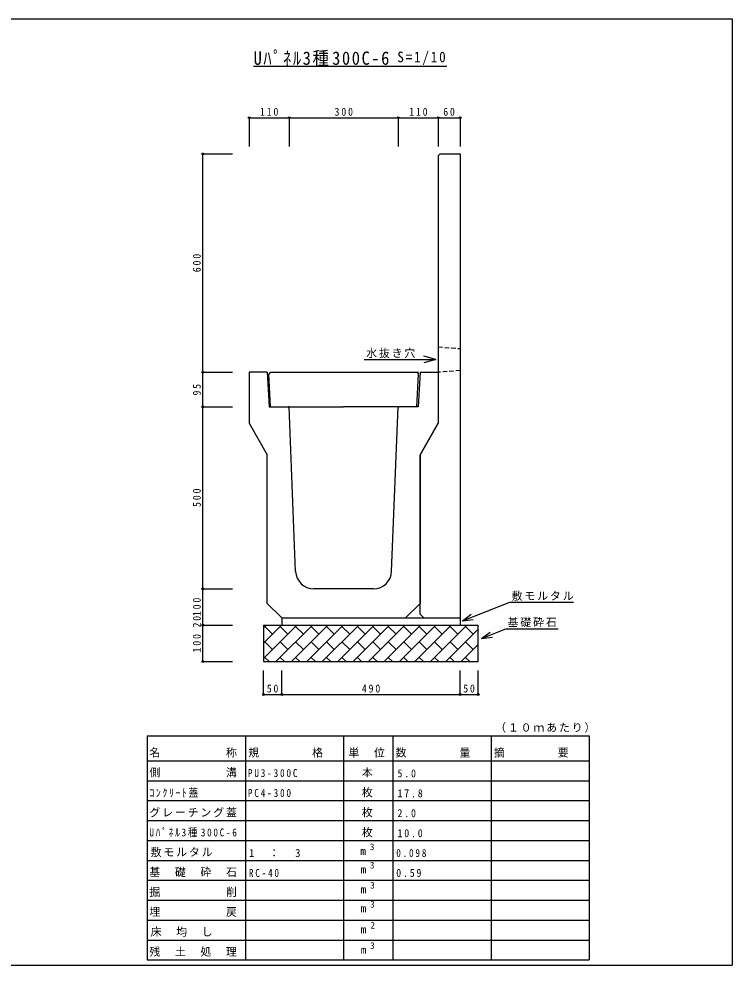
# Model space of a CAD drawing. Units: millimetres at full size, sheet at 1:10. Extents: x -3772 to 4228, y -1145 to 1455.
# Drawn here: x 2268 to 4228, y -1145 to 1455 of the extents above; entities that cross this region are included whole.
import ezdxf
from ezdxf.enums import TextEntityAlignment as Align

# ---------------------------------------------------------------- set-up
doc = ezdxf.new("R2010")
doc.units = ezdxf.units.MM
doc.header["$LTSCALE"] = 10
doc.header["$PDMODE"] = 32
doc.header["$PDSIZE"] = 5
doc.linetypes.add('DASHED1', pattern=[1.8, 1.2, -0.6])
doc.layers.add('0-0_通り芯', color=3, linetype='Continuous')
doc.layers.add('0-3_建具', color=7, linetype='Continuous')
doc.styles.add('ＭＳ ゴシック', font='')
doc.styles.get('ＭＳ ゴシック').set_extended_font_data('MS Gothic')

msp = doc.modelspace()

# ---------------------------------------------------------------- linework, layer by layer
at = {"layer": '0-0_通り芯'}
for p, q in [((3425.6, 1084.26), (3420.6, 1079.26)), ((3420.6, 1079.26), (3420.6, 344.26)), ((2950.6, 484.26), (2955.6, 389.26)), ((2959.6, 484.26), (2954.86, 479.26)), ((2959.6, 389.26), (2954.86, 479.26)), ((2959.6, 484.26), (3366.6, 484.26)), ((3361.6, 484.26), (3366.34, 479.26)), ((3361.6, 389.26), (3366.34, 479.26)), ((3370.6, 484.26), (3365.6, 389.26)), ((3370.6, 484.26), (3420.6, 484.26)), ((2955.6, 389.26), (3160.6, 389.26)), ((3365.6, 389.26), (3160.6, 389.26)), ((2900.6, 344.26), (2950.6, 257.66)), ((3420.6, 344.26), (3370.6, 257.66)), ((3420.6, 344.26), (3370.6, 257.66)), ((3370.6, 257.26), (3420.6, 344.26)), ((3370.6, 257.66), (3370.6, -150.74)), ((3370.6, -180.74), (3370.6, 257.26)), ((3242.56, -110.74), (3078.64, -110.74)), ((3330.6, -190.74), (3370.6, -150.74)), ((3370.6, -180.74), (3380.6, -190.74)), ((2990.6, -190.74), (2990.6, -210.74)), ((2990.6, -190.74), (3475.6, -190.74)), ((3380.6, -190.74), (3480.6, -190.74)), ((3480.6, -190.74), (3480.6, -210.74)), ((2940.6, -210.74), (2940.6, -310.74)), ((2940.6, -302.28), (3032.14, -210.74)), ((2940.6, -259.86), (2989.71, -210.74)), ((2940.6, -217.43), (2947.29, -210.74)), ((2940.6, -210.74), (3530.6, -210.74)), ((2965.04, -235.42), (2943.83, -214.2)), ((2974.57, -310.74), (3074.57, -210.74)), ((3007.47, -235.42), (2986.25, -214.2)), ((3016.99, -310.74), (3116.99, -210.74)), ((3049.89, -235.42), (3028.68, -214.2)), ((3059.42, -310.74), (3159.42, -210.74)), ((3092.32, -235.42), (3071.11, -214.2)), ((3101.85, -310.74), (3201.85, -210.74)), ((3134.75, -235.42), (3113.53, -214.2)), ((3144.27, -310.74), (3244.27, -210.74)), ((3177.17, -235.42), (3155.96, -214.2)), ((3186.7, -310.74), (3286.7, -210.74)), ((3219.6, -235.42), (3198.38, -214.2)), ((3229.13, -310.74), (3329.13, -210.74)), ((3262.02, -235.42), (3240.81, -214.2)), ((3271.55, -310.74), (3371.55, -210.74)), ((3304.45, -235.42), (3283.24, -214.2)), ((3313.98, -310.74), (3413.98, -210.74)), ((3346.88, -235.42), (3325.66, -214.2)), ((3356.4, -310.74), (3456.4, -210.74)), ((3389.3, -235.42), (3368.09, -214.2)), ((3398.83, -310.74), (3498.83, -210.74)), ((3431.73, -235.42), (3410.52, -214.2)), ((3441.26, -310.74), (3530.6, -221.4)), ((3474.16, -235.42), (3452.94, -214.2)), ((3516.58, -235.42), (3495.37, -214.2)), ((3530.6, -310.74), (3530.6, -210.74)), ((2965.04, -277.84), (2943.83, -256.63)), ((3007.47, -277.84), (2986.25, -256.63)), ((3049.89, -277.84), (3028.68, -256.63)), ((3092.32, -277.84), (3071.11, -256.63)), ((3134.75, -277.84), (3113.53, -256.63)), ((3177.17, -277.84), (3155.96, -256.63)), ((3219.6, -277.84), (3198.38, -256.63)), ((3262.02, -277.84), (3240.81, -256.63)), ((3304.45, -277.84), (3283.24, -256.63)), ((3346.88, -277.84), (3325.66, -256.63)), ((3389.3, -277.84), (3368.09, -256.63)), ((3431.73, -277.84), (3410.52, -256.63)), ((3474.16, -277.84), (3452.94, -256.63)), ((3516.58, -277.84), (3495.37, -256.63)), ((3483.68, -310.74), (3530.6, -263.83)), ((2940.6, -310.74), (3530.6, -310.74)), ((2955.51, -310.74), (2943.83, -299.06)), ((2997.94, -310.74), (2986.25, -299.06)), ((3040.37, -310.74), (3028.68, -299.06)), ((3082.79, -310.74), (3071.11, -299.06)), ((3125.22, -310.74), (3113.53, -299.06)), ((3167.64, -310.74), (3155.96, -299.06)), ((3210.07, -310.74), (3198.38, -299.06)), ((3252.5, -310.74), (3240.81, -299.06)), ((3294.92, -310.74), (3283.24, -299.06)), ((3337.35, -310.74), (3325.66, -299.06)), ((3379.78, -310.74), (3368.09, -299.06)), ((3422.2, -310.74), (3410.52, -299.06)), ((3464.63, -310.74), (3452.94, -299.06)), ((3507.06, -310.74), (3495.37, -299.06))]:
    msp.add_line(p, q, dxfattribs=at)
at = {"layer": '0-0_通り芯', "linetype": 'DASHED1'}
for p, q in [((3420.6, 554.26), (3480.6, 549.26)), ((3480.6, 489.26), (3420.6, 484.26))]:
    msp.add_line(p, q, dxfattribs=at)
at = {"layer": '0-0_通り芯', "color": 2}
msp.add_line((228.1, -1144.7), (4228.1, -1144.7), dxfattribs=at)
msp.add_lwpolyline([(-3771.9, 1455.3), (4228.1, 1455.3), (4228.1, -1144.7)], dxfattribs=at)
at = {"layer": '0-0_通り芯'}
for points in [[(3425.6, 1084.26), (3480.6, 1084.26), (3480.6, -190.74)], [(2950.6, 484.26), (2900.6, 484.26), (2900.6, 344.26)], [(3028.68, -62.74), (3010.6, 389.26), (3007.63, 389.26)], [(3292.52, -62.74), (3310.6, 389.26), (3313.57, 389.26)], [(2990.6, -190.74), (2950.6, -150.74), (2950.6, 257.66)]]:
    msp.add_lwpolyline(points, dxfattribs=at)
for centre, start, end in [((3078.64, -60.74), 182.2906, 270), ((3242.56, -60.74), 270, 357.70938)]:
    msp.add_arc(centre, 50, start, end, dxfattribs=at)
at = {"layer": '0-3_建具'}
for p, q in [((2913.1, 1325.3), (3443.77, 1325.3)), ((2900.6, 1183.92), (3010.6, 1183.92)), ((2900.6, 1183.92), (2900.6, 1104.92)), ((3010.6, 1183.92), (3010.6, 1104.92)), ((3010.6, 1183.92), (3310.6, 1183.92)), ((3310.6, 1183.92), (3310.6, 1104.92)), ((3310.6, 1183.92), (3420.6, 1183.92)), ((3420.6, 1183.92), (3420.6, 1104.92)), ((3420.6, 1183.92), (3480.6, 1183.92)), ((3480.6, 1183.92), (3480.6, 1104.92)), ((2773.18, 484.26), (2773.18, 1084.26)), ((2773.18, 1084.26), (2855.38, 1084.26)), ((3413.47, 519.75), (3380.55, 510.57)), ((2773.18, 389.26), (2773.18, 484.26)), ((2773.18, 484.26), (2855.38, 484.26)), ((2773.18, -110.74), (2773.18, 389.26)), ((2773.18, 389.26), (2855.38, 389.26)), ((2773.18, -210.74), (2773.18, -110.74)), ((2773.18, -110.74), (2855.38, -110.74)), ((3487.09, -198.28), (3616.99, -147.37)), ((3616.99, -147.37), (3792.17, -147.37)), ((3487.09, -198.28), (3511.23, -180.48)), ((3487.09, -198.28), (3516.9, -194.94)), ((2773.18, -310.74), (2773.18, -210.74)), ((2773.18, -210.74), (2855.38, -210.74)), ((3539.42, -247.32), (3606.73, -221.02)), ((3539.42, -247.32), (3563.58, -229.54)), ((3606.73, -221.02), (3749.76, -221.02)), ((3539.42, -247.32), (3569.23, -244)), ((2773.18, -310.74), (2855.38, -310.74)), ((2940.6, -401.02), (2940.6, -335.12)), ((2990.6, -401.02), (2990.6, -335.12)), ((3480.6, -401.02), (3480.6, -335.12)), ((3530.6, -401.02), (3530.6, -335.12)), ((2940.6, -401.02), (2990.6, -401.02)), ((2990.6, -401.02), (3480.6, -401.02)), ((3480.6, -401.02), (3530.6, -401.02)), ((2620.6, -514.98), (3835.6, -514.98)), ((2620.6, -514.98), (2620.6, -1130.58)), ((2890.6, -514.98), (2890.6, -1130.58)), ((3160.6, -514.98), (3160.6, -1130.58)), ((3295.6, -514.98), (3295.6, -1130.58)), ((3565.6, -514.98), (3565.6, -1130.58)), ((3835.6, -514.98), (3835.6, -1130.58)), ((2620.6, -583.38), (3835.6, -583.38)), ((2620.6, -638.1), (3835.6, -638.1)), ((2620.6, -692.82), (3835.6, -692.82)), ((2620.6, -747.54), (3835.6, -747.54)), ((2620.6, -802.54), (3835.6, -802.54)), ((2620.6, -856.98), (3835.6, -856.98)), ((2620.6, -911.7), (3835.6, -911.7)), ((2620.6, -966.42), (3835.6, -966.42)), ((2620.6, -1021.14), (3835.6, -1021.14)), ((2620.6, -1075.86), (3835.6, -1075.86)), ((2620.6, -1130.58), (3835.6, -1130.58)), ((2706.1, -1130.58), (3615.1, -1130.58))]:
    msp.add_line(p, q, dxfattribs=at)
msp.add_lwpolyline([(3217.16, 519.75), (3413.47, 519.75), (3380.55, 528.93)], dxfattribs=at)
for p in [(2900.6, 1183.92), (3010.6, 1183.92), (3310.6, 1183.92), (3420.6, 1183.92), (3480.6, 1183.92), (2773.18, 1084.26), (2773.18, 484.26), (2773.18, 389.26), (2773.18, -110.74), (2773.18, -210.74), (2773.18, -310.74), (2940.6, -401.02), (2990.6, -401.02), (3480.6, -401.02), (3530.6, -401.02)]:
    msp.add_point(p, dxfattribs=at)

# ---------------------------------------------------------------- texts
at = {"layer": '0-3_建具', "style": 'ＭＳ ゴシック'}
for p in [(3206.52, -848.72), (3207.42, -899.34), (3207.42, -954.06), (3207.42, -1006.04), (3207.51, -1064.18), (3207.69, -1120.27)]:
    msp.add_text('m', height=21.99, dxfattribs=at).set_placement(p, align=Align.BOTTOM_LEFT)
at = {"layer": '0-3_建具', "color": 4, "style": 'ＭＳ ゴシック'}
for s, p in [('3', (3232.62, -834.36)), ('3', (3232.62, -884.98)), ('3', (3233.79, -940.04)), ('3', (3233.52, -992.3)), ('2', (3234.42, -1049.82)), ('3', (3233.52, -1105.91))]:
    msp.add_text(s, height=18.33, dxfattribs=at).set_placement(p, align=Align.BOTTOM_LEFT)
at = {"layer": '0-3_建具', "color": 3, "insert": (2913.1, 1325.3), "char_height": 36.66, "attachment_point": 7, "style": 'ＭＳ ゴシック'}
msp.add_mtext('\\T1.2;\\W0.9;Uﾊﾟﾈﾙ3種300C-6', dxfattribs=at)
at = {"layer": '0-3_建具', "attachment_point": 7, "style": 'ＭＳ ゴシック'}
for s, insert, char_height in [('\\T1.28;\\W0.9;S=1/10', (3308.04, 1328.99), 29.33), ('\\T1.38;\\W0.9;110', (2930.6, 1188.92), 21.99), ('\\T1.38;\\W0.9;300', (3135.6, 1188.92), 21.99), ('\\T1.38;\\W0.9;110', (3340.6, 1188.92), 21.99), ('\\T1.36;\\W0.9;60', (3434.35, 1188.92), 21.99), ('\\T1.17;水抜き穴', (3222.38, 523.31), 21.99), ('\\T1.17;敷モルタル', (3622.21, -143.8), 21.99), ('\\T1.17;基礎砕石', (3610.9, -216.06), 21.99), ('\\T1.36;\\W0.9;50', (2949.35, -396.02), 21.99), ('\\T1.38;\\W0.9;490', (3210.6, -396.02), 21.99), ('\\T1.36;\\W0.9;50', (3489.35, -396.02), 21.99), ('\\T1.17;（１０ｍあたり）', (3576.85, -506.04), 21.99), ('\\T1.17;名\u3000\u3000\u3000\u3000\u3000称', (2626.6, -574.44), 21.99), ('\\T1.17;規\u3000\u3000\u3000\u3000格', (2898.35, -574.44), 21.99), ('\\T1.17;単\u3000位', (3173.6, -574.44), 21.99), ('\\T1.17;数\u3000\u3000\u3000\u3000量', (3303.35, -574.44), 21.99), ('\\T1.17;摘\u3000\u3000\u3000\u3000要', (3573.35, -574.44), 21.99), ('\\T1.17;側\u3000\u3000\u3000\u3000\u3000溝', (2626.6, -629.16), 21.99), ('\\T1.39;\\W0.85;PU3-300C', (2897.35, -628.37), 21.99), ('\\T1.17;\u3000本', (3175.35, -629.16), 21.99), ('\\T1.38;\\W0.9;5.0', (3308.6, -629.16), 21.99), ('\\T1.33;\\W0.9;ｺﾝｸﾘｰﾄ蓋', (2626.6, -683.88), 21.99), ('\\T1.39;\\W0.85;PC4-300', (2897.35, -683.09), 21.99), ('\\T1.17;\u3000枚', (3175.35, -683.88), 21.99), ('\\T1.38;\\W0.9;17.8', (3308.6, -683.88), 21.99), ('\\T1.17;グレーチング蓋', (2626.6, -738.6), 21.99), ('\\T1.17;\u3000枚', (3175.35, -738.6), 21.99), ('\\T1.38;\\W0.9;2.0', (3308.6, -738.6), 21.99), ('\\T1.36;\\W0.85;Uﾊﾟﾈﾙ3種300C-6', (2626.6, -793.6), 21.99), ('\\T1.17;\u3000枚', (3175.35, -793.6), 21.99), ('\\T1.38;\\W0.9;10.0', (3308.6, -793.6), 21.99), ('\\T1.17;敷モルタル', (2630.1, -848.04), 21.99), ('\\T1.21;1\u3000：\u30003', (2900.1, -848.04), 21.99), ('\\T1.38;\\W0.85;0.098', (3305.1, -848.04), 21.99), ('\\T1.17;基\u3000礎\u3000砕\u3000石', (2626.6, -902.76), 21.99), ('\\T1.38;\\W0.85;RC-40', (2900.1, -902.76), 21.99), ('\\T1.38;\\W0.9;0.59', (3305.1, -902.76), 21.99), ('\\T1.17;掘\u3000\u3000\u3000\u3000\u3000削', (2626.6, -957.48), 21.99), ('\\T1.17;埋\u3000\u3000\u3000\u3000\u3000戻', (2626.6, -1012.2), 21.99), ('\\T1.17;床\u3000均\u3000し', (2630.1, -1066.92), 21.99), ('\\T1.17;残\u3000土\u3000処\u3000理', (2626.6, -1121.64), 21.99)]:
    msp.add_mtext(s, dxfattribs=dict(at, insert=insert, char_height=char_height))
at = {"layer": '0-3_建具', "char_height": 21.99, "attachment_point": 7, "rotation": 90, "style": 'ＭＳ ゴシック'}
for s, insert in [('\\T1.38;\\W0.9;600', (2768.18, 759.26)), ('\\T1.36;\\W0.9;95', (2768.18, 420.51)), ('\\T1.38;\\W0.9;500', (2768.18, 114.26)), ('\\T1.38;\\W0.9;100', (2768.18, -185.74)), ('\\T1.36;\\W0.9;20', (2768.18, -216.99)), ('\\T1.38;\\W0.9;100', (2768.18, -285.74))]:
    msp.add_mtext(s, dxfattribs=dict(at, insert=insert))

doc.saveas('drawing.dxf')
